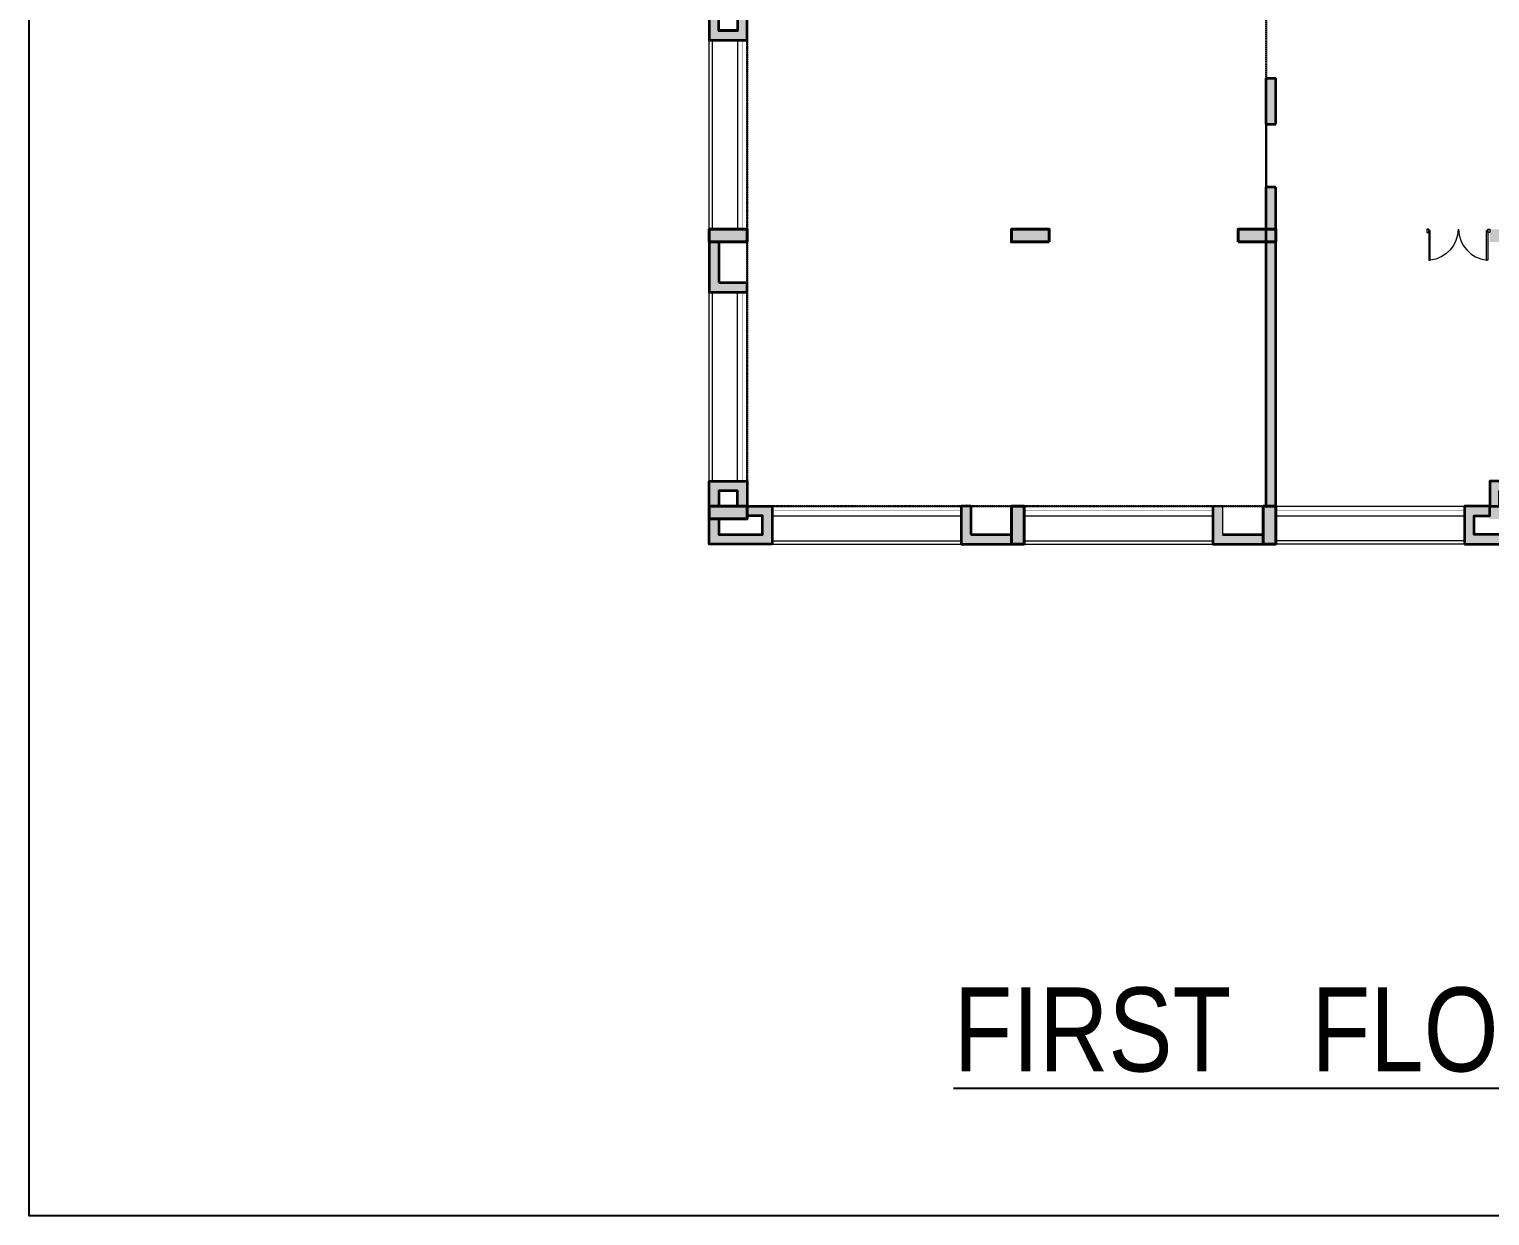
# Model space of a CAD drawing. Header units: millimetres. Extents: x -122165 to 59500, y -31598 to 53500.
# Drawn here: x -122165 to -87360, y -16000 to 12264 of the extents above; entities that cross this region are included whole.
import ezdxf

# ---------------------------------------------------------------- set-up
doc = ezdxf.new("R2010")
doc.units = ezdxf.units.MM
doc.header["$MEASUREMENT"] = 0
doc.linetypes.add('ARC$0$Existing Layout$0$07.08.14_LP_0G-for WD_FINAL$0$DASHED2', pattern=[0.375, 0.25, -0.125])
for name, color, linetype, lineweight in [('A_CUT OUT.', 253, 'ARC$0$Existing Layout$0$07.08.14_LP_0G-for WD_FINAL$0$DASHED2', 13), ('A_DIM', 7, 'Continuous', 5), ('ARC_A_ R.C.C', 162, 'Continuous', 40), ('ARC_A_R.C.C. Hatch', 8, 'Continuous', 5), ('ARC_A_Steel_1(fabrication)', 46, 'Continuous', 9), ('ARC_A_WALL', 158, 'Continuous', 35), ('ARC_Concept Zone', 252, 'ARC$0$Existing Layout$0$07.08.14_LP_0G-for WD_FINAL$0$DASHED2', 30), ('ARC_D_W Block', 252, 'Continuous', 20), ('ARC_Wall Hatch', 253, 'Continuous', 0)]:
    doc.layers.add(name, color=color, linetype=linetype, lineweight=lineweight)
doc.styles.add('ARC$0$Standard', font='ARIALN.TTF')

# ---------------------------------------------------------------- blocks, each defined once
blk = doc.blocks.new('ARC$1$Existing Layout$0$col gf 180116')
at = {"layer": 'ARC_A_R.C.C. Hatch'}
h = blk.add_hatch(color=256, dxfattribs=at)
h.dxf.hatch_style = 1
h.paths.add_polyline_path([(201.74, 26.786), (202.64, 26.786), (202.64, 26.486), (201.74, 26.486)])
edge = h.paths.add_edge_path()
edge.add_line((216.34, 22.986), (216.14, 22.986))
edge.add_line((216.14, 22.986), (216.14, 25.586))
edge.add_line((216.14, 25.586), (218.34, 25.586))
edge.add_line((218.34, 25.586), (218.34, 22.986))
edge.add_line((218.34, 22.986), (218.04, 22.986))
h.paths.add_polyline_path([(207.14, 25.886), (207.44, 25.886), (207.44, 26.786), (207.14, 26.786)])
h.paths.add_polyline_path([(208.04, 20.486), (208.04, 20.786), (207.14, 20.786), (207.14, 20.486)])
h.paths.add_polyline_path([(202.64, 32.786), (202.64, 32.486), (201.74, 32.486), (201.74, 32.786)])
h.paths.add_polyline_path([(191.24, 20.486), (191.24, 20.786), (190.34, 20.786), (190.34, 20.486)])
h.paths.add_polyline_path([(184.04, 20.486), (184.04, 20.786), (183.14, 20.786), (183.14, 20.486)])
h.paths.add_polyline_path([(220.64, 14.186), (220.34, 14.186), (220.34, 13.286), (220.64, 13.286)])
h.paths.add_polyline_path([(220.64, 20.486), (220.64, 20.786), (219.74, 20.786), (219.74, 20.486)])
h.paths.add_polyline_path([(220.64, 25.286), (220.64, 25.586), (219.74, 25.586), (219.74, 25.286)])
h.paths.add_polyline_path([(220.64, 32.786), (220.64, 32.486), (219.74, 32.486), (219.74, 32.786)])
h.paths.add_polyline_path([(220.34, 37.286), (220.64, 37.286), (220.64, 38.186), (220.34, 38.186)])
h.paths.add_polyline_path([(201.14, 43.286), (201.44, 43.286), (201.44, 44.186), (201.14, 44.186)])
h.paths.add_polyline_path([(196.34, 43.286), (196.64, 43.286), (196.64, 44.186), (196.34, 44.186)])
h.paths.add_polyline_path([(190.34, 43.286), (190.64, 43.286), (190.64, 44.186), (190.34, 44.186)])
h.paths.add_polyline_path([(207.14, 43.286), (207.44, 43.286), (207.44, 44.186), (207.14, 44.186)])
h.paths.add_polyline_path([(220.64, 56.786), (220.34, 56.786), (220.34, 55.886), (220.64, 55.886)])
h.paths.add_polyline_path([(220.34, 50.786), (220.64, 50.786), (220.64, 49.886), (220.34, 49.886)])
h.paths.add_polyline_path([(226.34, 50.786), (226.64, 50.786), (226.64, 49.886), (226.34, 49.886)])
h.paths.add_polyline_path([(220.34, 43.286), (220.64, 43.286), (220.64, 44.186), (220.34, 44.186)])
h.paths.add_polyline_path([(232.64, 44.186), (232.64, 43.886), (231.74, 43.886), (231.74, 44.186)])
h.paths.add_polyline_path([(232.64, 50.486), (232.64, 50.786), (231.74, 50.786), (231.74, 50.486)])
h.paths.add_polyline_path([(232.64, 55.886), (232.64, 56.186), (231.74, 56.186), (231.74, 55.886)])
h.paths.add_polyline_path([(213.14, 43.286), (213.44, 43.286), (213.44, 44.186), (213.14, 44.186)])
h.paths.add_polyline_path([(226.64, 7.886), (226.64, 8.186), (225.74, 8.186), (225.74, 7.886)])
h.paths.add_polyline_path([(226.64, 13.286), (226.64, 13.586), (225.74, 13.586), (225.74, 13.286)])
h.paths.add_polyline_path([(201.74, 20.786), (201.74, 20.486), (202.64, 20.486), (202.64, 20.786)])
h.paths.add_polyline_path([(184.04, 25.886), (184.04, 26.186), (183.14, 26.186), (183.14, 25.886)])
h.paths.add_polyline_path([(183.14, 14.186), (183.14, 13.886), (184.04, 13.886), (184.04, 14.186)])
h.paths.add_polyline_path([(202.64, 13.886), (202.64, 14.186), (201.74, 14.186), (201.74, 13.886)])
h.paths.add_polyline_path([(196.34, 13.286), (196.64, 13.286), (196.64, 14.186), (196.34, 14.186)])
h.paths.add_polyline_path([(190.34, 13.286), (190.64, 13.286), (190.64, 14.186), (190.34, 14.186)])
h.paths.add_polyline_path([(196.34, 25.886), (196.64, 25.886), (196.64, 26.786), (196.34, 26.786)])
h.paths.add_polyline_path([(190.34, 25.886), (190.64, 25.886), (190.64, 26.786), (190.34, 26.786)])
h.paths.add_polyline_path([(214.04, 13.286), (214.04, 13.586), (213.14, 13.586), (213.14, 13.286)])
h.paths.add_polyline_path([(213.14, 20.786), (213.14, 20.486), (214.04, 20.486), (214.04, 20.786)])
h.paths.add_polyline_path([(213.44, 26.786), (213.14, 26.786), (213.14, 25.886), (213.44, 25.886)])
h.paths.add_polyline_path([(214.04, 32.786), (214.04, 32.486), (213.14, 32.486), (213.14, 32.786)])
h.paths.add_polyline_path([(214.04, 7.886), (214.04, 8.186), (213.14, 8.186), (213.14, 7.886)])
h.paths.add_polyline_path([(226.64, 20.486), (226.64, 20.786), (225.74, 20.786), (225.74, 20.486)])
h.paths.add_polyline_path([(226.64, 25.286), (226.64, 25.586), (225.74, 25.586), (225.74, 25.286)])
h.paths.add_polyline_path([(226.64, 32.786), (226.64, 32.486), (225.74, 32.486), (225.74, 32.786)])
h.paths.add_polyline_path([(226.64, 37.286), (226.64, 37.586), (225.74, 37.586), (225.74, 37.286)])
h.paths.add_polyline_path([(225.74, 44.186), (225.74, 43.886), (226.64, 43.886), (226.64, 44.186)])
h.paths.add_polyline_path([(226.64, 56.786), (226.34, 56.786), (226.34, 55.886), (226.64, 55.886)])
h.paths.add_polyline_path([(214.04, 55.886), (214.04, 56.186), (213.14, 56.186), (213.14, 55.886)])
h.paths.add_polyline_path([(213.14, 37.286), (213.44, 37.286), (213.44, 38.186), (213.14, 38.186)])
h.paths.add_polyline_path([(214.04, 50.786), (213.74, 50.786), (213.74, 49.886), (214.04, 49.886)])
h.paths.add_polyline_path([(207.14, 37.286), (207.44, 37.286), (207.44, 38.186), (207.14, 38.186)])
h.paths.add_polyline_path([(207.14, 49.886), (207.44, 49.886), (207.44, 50.786), (207.14, 50.786)])
h.paths.add_polyline_path([(183.14, 50.186), (183.14, 49.886), (184.04, 49.886), (184.04, 50.186)])
h.paths.add_polyline_path([(183.14, 38.186), (183.14, 37.886), (184.04, 37.886), (184.04, 38.186)])
h.paths.add_polyline_path([(201.74, 37.586), (201.74, 37.286), (202.64, 37.286), (202.64, 37.586)])
h.paths.add_polyline_path([(196.34, 37.286), (196.64, 37.286), (196.64, 38.186), (196.34, 38.186)])
h.paths.add_polyline_path([(190.34, 37.286), (190.64, 37.286), (190.64, 38.186), (190.34, 38.186)])
h.paths.add_polyline_path([(201.14, 49.886), (201.44, 49.886), (201.44, 50.786), (201.14, 50.786)])
h.paths.add_polyline_path([(196.34, 49.886), (196.64, 49.886), (196.64, 50.786), (196.34, 50.786)])
h.paths.add_polyline_path([(190.34, 49.886), (190.64, 49.886), (190.64, 50.786), (190.34, 50.786)])
h.paths.add_polyline_path([(220.64, 8.186), (220.34, 8.186), (220.34, 7.286), (220.64, 7.286)])
h.paths.add_polyline_path([(195.74, 20.486), (195.74, 20.786), (196.64, 20.786), (196.64, 20.486)])
h.paths.add_polyline_path([(183.14, 43.586), (183.14, 43.286), (184.04, 43.286), (184.04, 43.586)])
at = {"layer": 'ARC_A_ R.C.C', "elevation": 0}
for points in [[(184.04, 20.486), (184.04, 20.786), (183.14, 20.786), (183.14, 20.486)], [(191.24, 20.486), (191.24, 20.786), (190.34, 20.786), (190.34, 20.486)], [(195.74, 20.486), (195.74, 20.786), (196.64, 20.786), (196.64, 20.486)], [(183.14, 14.186), (183.14, 13.886), (184.04, 13.886), (184.04, 14.186)], [(190.34, 13.286), (190.64, 13.286), (190.64, 14.186), (190.34, 14.186)], [(196.34, 13.286), (196.64, 13.286), (196.64, 14.186), (196.34, 14.186)]]:
    blk.add_lwpolyline(points, close=True, dxfattribs=at)
blk = doc.blocks.new('ARC$0$Existing Layout$0$A$C04F219B2')
at = {"layer": 'ARC_Wall Hatch'}
h = blk.add_hatch(color=256, dxfattribs=at)
h.dxf.hatch_style = 1
h.paths.add_polyline_path([(0.6, -0.9), (-0.9, -0.9), (-0.9, -0.3), (-0.67, -0.3), (-0.67, -0.67), (0.37, -0.67), (0.37, -0.23), (0, -0.23), (0, 0), (0.6, 0)])
h.paths.add_polyline_path([(0, 0), (-0.23, 0), (-0.23, 0.37), (-0.67, 0.37), (-0.67, 0), (-0.9, 0), (-0.9, 0.6), (0, 0.6)])
at = {"layer": 'ARC_A_WALL'}
blk.add_line((0.598, -0.395, -0.001), (0.6, -0.395, -0.001), dxfattribs=at)
blk.add_lwpolyline([(0, 0), (-0.23, 0), (-0.23, 0.37), (-0.67, 0.37), (-0.67, 0), (-0.9, 0), (-0.9, 0.6), (0, 0.6)], close=True, dxfattribs=at)
at = {"layer": 'ARC_A_WALL', "elevation": 0}
blk.add_lwpolyline([(0.6, -0.9), (-0.9, -0.9), (-0.9, -0.3), (-0.67, -0.3), (-0.67, -0.67), (0.37, -0.67), (0.37, -0.23), (0, -0.23), (0, 0), (0.6, 0)], close=True, dxfattribs=at)
blk = doc.blocks.new('ARC$0$Existing Layout$0$A$C3EBA4768')
at = {"layer": 'A_DIM', "xscale": -1}
for p, rotation in [((0.9, -18.9, 0.001), 180.0000006659391), ((18.6, -30.6, -0.002), 6.808755159681822e-07)]:
    blk.add_blockref('ARC$0$Existing Layout$0$A$C04F219B2', p, dxfattribs=dict(at, rotation=rotation))
at = {"layer": 'A_DIM'}
blk.add_blockref('ARC$0$Existing Layout$0$A$C04F219B2', (0.9, -30.6, 0.001), dxfattribs=at)
blk = doc.blocks.new('ARC$0$Existing Layout$0$A$C339C0E16')
for points in [[(0.079, -0.044), (0, -0.044), (0, 0), (0.079, 0)], [(0.738, -0.077), (0.033, -0.077), (0.033, -0.044), (0.738, -0.044)]]:
    blk.add_lwpolyline(points, close=True)
blk.add_arc((-0.015, 0.008), 0.758, 271.1695, 353.5809)
blk = doc.blocks.new('ARC')
at = {"layer": 'ARC_D_W Block', "lineweight": 13, "extrusion": (4.48937e-09, -4.26517e-20, 1)}
h = blk.add_hatch(color=256, dxfattribs=at)
h.dxf.hatch_style = 1
h.paths.add_polyline_path([(-92760, 230), (-93730, 230), (-93730, 900), (-93960, 900), (-93960, 0), (-92760, 0)])
at = {"layer": 'ARC_Wall Hatch'}
h = blk.add_hatch(color=256, dxfattribs=at)
h.dxf.hatch_style = 1
h.paths.add_polyline_path([(-92690, 11100), (-92690, 10000), (-92460, 10000), (-92460, 11100)])
h.paths.add_polyline_path([(-92460, 8500), (-92690, 8500), (-92690, 899), (-92460, 899)])
at = {"layer": 'ARC_Wall Hatch', "extrusion": (4.48937e-09, -4.26517e-20, 1)}
h = blk.add_hatch(color=256, dxfattribs=at)
h.dxf.hatch_style = 1
h.paths.add_polyline_path([(-105060, 6230), (-105730, 6230), (-105730, 7200), (-105960, 7200), (-105960, 6000), (-105060, 6000)])
h = blk.add_hatch(color=256, dxfattribs=at)
h.dxf.hatch_style = 1
h.paths.add_polyline_path([(-98760, 230), (-99730, 230), (-99730, 900), (-99960, 900), (-99960, 0), (-98760, 0)])
at = {"layer": 'ARC_A_Steel_1(fabrication)'}
for p, q in [((-105960, 7500, 4), (-105960, 12000, 4)), ((-105885, 7500, 4), (-105885, 12000, 4)), ((-105960, 1500, 4), (-105960, 6000, 4)), ((-105885, 1500, 4), (-105885, 6000, 4)), ((-104460, 75, 4), (-99960, 75, 4)), ((-98460, 75, 4), (-93960, 75, 4)), ((-87960, 75, 4), (-92460, 75, 4)), ((-104460, 0, 4), (-99960, 0, 4)), ((-98460, 0, 4), (-93960, 0, 4)), ((-87960, 0, 4), (-92460, 0, 4))]:
    blk.add_line(p, q, dxfattribs=at)
at = {"layer": 'ARC_A_WALL'}
for p, q in [((-92690, 10000, 5), (-92690, 11100, 5)), ((-92690, 11100, 6), (-92460, 11100, 6)), ((-92460, 10000, 5), (-92460, 11100, 4)), ((-92690, 10000, 5), (-92460, 10000, 5)), ((-92690, 900, 4), (-92690, 8500, 4)), ((-92460, 8500, 5), (-92690, 8500, 5)), ((-92460, 900, 4), (-92460, 8500, 4)), ((-92460, 7507, 4), (-92460, 7277, 4)), ((-92460, 7500, 4), (-92460, 7270, 4)), ((-105730, 7200, 4), (-105960, 7200, 4)), ((-105730, 7200, 4), (-105730, 6230, 4)), ((-105730, 6230, 4), (-105060, 6230, 4)), ((-105060, 6000, 4), (-105060, 6230, 4)), ((-105960, 900, 4), (-105730, 900, 4)), ((-99730, 900, 4), (-99730, 230, 4)), ((-98760, 900, 4), (-98530, 900, 4)), ((-92690, 900, 4), (-92460, 900, 4)), ((-99730, 230, 4), (-98760, 230, 4)), ((-98760, 230, 4), (-98760, 0, 4)), ((-93730, 230, 4), (-92760, 230, 4)), ((-92760, 230, 4), (-92760, 0, 4))]:
    blk.add_line(p, q, dxfattribs=at)
at = {"layer": 'ARC_A_WALL', "extrusion": (4.48937e-09, -4.2654e-20, 1), "elevation": 4}
for points in [[(-105960, 7200), (-105960, 6000), (-105060, 6000)], [(-99730, 900), (-99960, 900)], [(-99960, 900), (-99960, 900), (-99960, 0), (-98760, 0)], [(-93960, 900), (-93960, 0), (-92760, 0)]]:
    blk.add_lwpolyline(points, dxfattribs=at)
at = {"layer": 'ARC_Concept Zone'}
for p, q in [((-92690, 12600, 6), (-92690, 11100, 6)), ((-92690, 10000, 7), (-92690, 8500, 7))]:
    blk.add_line(p, q, dxfattribs=at)
at = {"layer": 'ARC_Concept Zone', "elevation": -2}
blk.add_lwpolyline([(-105060, 12600), (-92690, 12600), (-92690, 900), (-105060, 900)], close=True, dxfattribs=at)
at = {"layer": 'ARC_D_W Block', "lineweight": 13}
for p, q in [((-105290, 12000, 4), (-105290, 7500, 4)), ((-105290, 12000, 4), (-105290, 7500, 4)), ((-105060, 12000, 4), (-105060, 7500, 4)), ((-105060, 12000, 4), (-105060, 7500, 4)), ((-105060, 7200, 4), (-105060, 6230, 4)), ((-105290, 1500, 4), (-105290, 6000, 4)), ((-105290, 1500, 4), (-105290, 6000, 4)), ((-105060, 1500, 4), (-105060, 6000, 4)), ((-105060, 1500, 4), (-105060, 6000, 4)), ((-104460, 900, 4), (-99960, 900, 4)), ((-104460, 900, 4), (-99960, 900, 4)), ((-99730, 900, 4), (-98760, 900, 4)), ((-98460, 900, 4), (-93960, 900, 4)), ((-98460, 900, 4), (-93960, 900, 4)), ((-93730, 900, 4), (-93730, 230, 4)), ((-93730, 900, 4), (-92760, 900, 4)), ((-92460, 900, 4), (-87960, 900, 4)), ((-92460, 900, 4), (-87960, 900, 4)), ((-104460, 670, 4), (-99960, 670, 4)), ((-104460, 670, 4), (-99960, 670, 4)), ((-98460, 670, 4), (-93960, 670, 4)), ((-98460, 670, 4), (-93960, 670, 4)), ((-92460, 670, 4), (-87960, 670, 4)), ((-92460, 670, 4), (-87960, 670, 4))]:
    blk.add_line(p, q, dxfattribs=at)
at = {"layer": 'ARC_D_W Block', "lineweight": 13, "extrusion": (4.48937e-09, -4.2654e-20, 1), "const_width": 10, "elevation": 4}
for points in [[(-105160, 12000), (-105159, 7500)], [(-105160, 1500), (-105159, 6000)], [(-104460, 800), (-99960, 800)], [(-98460, 800), (-93960, 800)], [(-92460, 800), (-87960, 800)]]:
    blk.add_lwpolyline(points, dxfattribs=at)
at = {"layer": 'ARC_D_W Block', "lineweight": 13, "extrusion": (4.48937e-09, -4.2654e-20, 1), "elevation": 4}
blk.add_lwpolyline([(-93730, 900), (-93960, 900)], dxfattribs=at)
at = {"layer": 'Defpoints', "elevation": 0}
blk.add_lwpolyline([(-122165, 53500), (-46460, 53500), (-46460, -16000), (-122165, -16000)], close=True, dxfattribs=at)
at = {"xscale": 999.9941761349517, "yscale": 999.9941761349517, "zscale": 999.9941761349517}
blk.add_blockref('ARC$0$Existing Layout$0$A$C3EBA4768', (-105960, 31500, 4), dxfattribs=at)
at = {"layer": 'A_CUT OUT.', "ltscale": 1500, "extrusion": (4.48937e-09, -4.26517e-20, 1), "xscale": 999.9941761349517, "yscale": 999.9941761349517, "zscale": 999.9941761349517}
blk.add_blockref('ARC$1$Existing Layout$0$col gf 180116', (-289098, -13286, 4), dxfattribs=at)
at = {"layer": 'ARC_D_W Block', "extrusion": (0.001249, -0.000317886, 0.999999), "xscale": -999.9941761349532, "yscale": 999.994176134954, "zscale": 999.9941761349528, "rotation": 89.99976457100813}
blk.add_blockref('ARC$0$Existing Layout$0$A$C339C0E16', (-88860, 7500, -105), dxfattribs=at)
at = {"layer": 'ARC_D_W Block', "extrusion": (0.001249, -0.000317883, 0.999999), "xscale": 996.4310110288152, "yscale": 996.4310110288152, "zscale": 996.4310110288152, "rotation": 269.9997660033417}
blk.add_blockref('ARC$0$Existing Layout$0$A$C339C0E16', (-87360, 7500, -103), dxfattribs=at)
at = {"layer": 'ARC_Wall Hatch', "zscale": 999.9941761349517}
for p, xscale, yscale, rotation in [((-105060, 12600, 1), -999.9941761349521, 999.9941761349521, 180.0000008943636), ((-105060, 900, 0), 999.9941761349517, 999.9941761349517, 359.9999991022337), ((-87360, 900, 0), -999.9941761349517, 999.9941761349517, 9.055663419133004e-07)]:
    blk.add_blockref('ARC$0$Existing Layout$0$A$C04F219B2', p, dxfattribs=dict(at, xscale=xscale, yscale=yscale, rotation=rotation))
at = {"insert": (-100137, -10561, -4), "char_height": 2000, "width": 34808.14, "attachment_point": 1, "style": 'ARC$0$Standard'}
blk.add_mtext('{\\LFIRST   FLOOR  PLAN}', dxfattribs=at)

msp = doc.modelspace()

# ---------------------------------------------------------------- block references
msp.add_blockref('ARC', (0, 0))

doc.saveas('drawing.dxf')
